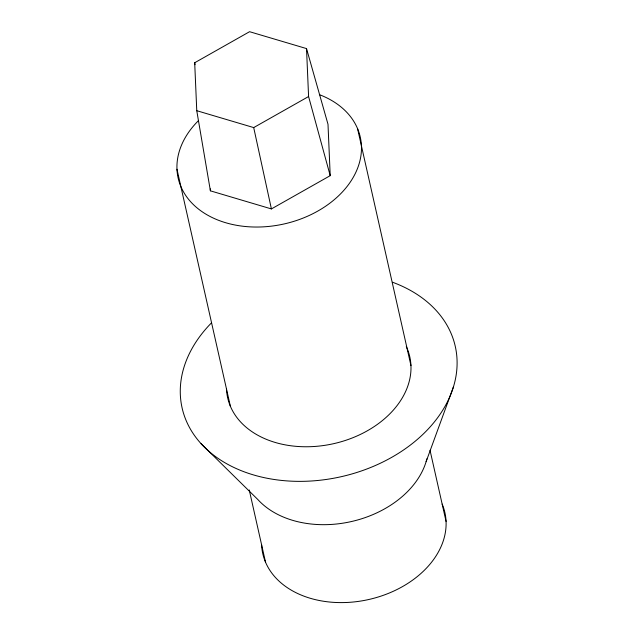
<?xml version="1.0" encoding="UTF-8"?>
<svg xmlns="http://www.w3.org/2000/svg" width="634" height="634" viewBox="0 0 634 634"><rect width="100%" height="100%" fill="white"/><g stroke="black" fill="none" stroke-linecap="round" stroke-linejoin="round"><path stroke-width="0.95" d="M426.127 461.647L453.461 386.811M194.693 62.75L249.574 31.7L306.523 48.588L328 124.288L330.211 175.658L271.407 208.927L210.401 190.834L196.762 110.696L194.693 62.75L195.034 64.692M196.762 110.696L253.703 127.585L308.584 96.534L306.523 48.588M201.081 443.689L257.872 499.568A93.341 68.044 -12.7 0 0 353.098 521.148A93.341 68.044 -12.7 0 0 426.912 458.802M308.584 96.534L330.211 175.658M357.528 128.551L410.951 365.604M430.026 450.259L446.067 521.441M176.965 169.238L230.388 406.299M249.249 489.971L265.511 562.128M253.703 127.585L271.407 208.927M210.314 188.853L210.401 190.834M406.283 346.56A93.341 68.044 -12.7 0 1 334.918 443.38A93.341 68.044 -12.7 0 1 226.489 388.967M319.362 94.632A93.341 68.044 -12.7 0 1 344.595 189.495A93.341 68.044 -12.7 0 1 213.032 217.945A93.341 68.044 -12.7 0 1 198.283 120.817M392.541 282.233A140.011 102.066 -12.7 0 1 432.721 423.94A140.011 102.066 -12.7 0 1 235.745 468.328A140.011 102.066 -12.7 0 1 211.257 323.086M442.16 504.109A93.341 68.044 -12.7 0 1 368.798 599.502A93.341 68.044 -12.7 0 1 261.604 544.804"/></g></svg>
